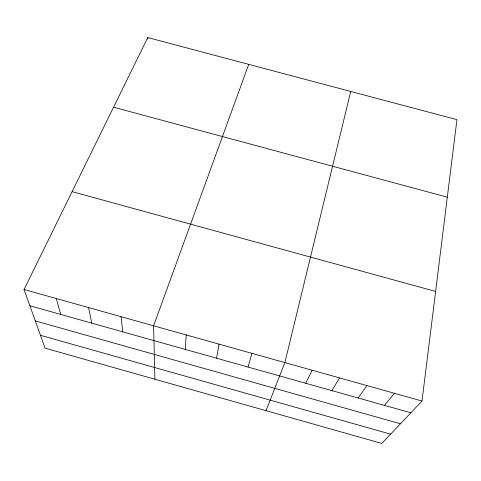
<?xml version="1.0" encoding="UTF-8"?>
<svg xmlns="http://www.w3.org/2000/svg" width="481" height="481" viewBox="0 0 481 481"><rect width="100%" height="100%" fill="white"/><g stroke="black" fill="none" stroke-linecap="round" stroke-linejoin="round"><path stroke-width="0.72" d="M185.233 349.404L186.249 334.95M422.005 401.022L456.95 119.667L147.763 37.56L24.05 289.496L45.07 348.154L381.812 443.44L422.005 401.022L24.05 289.496M216.6 358.219L219.017 344.131M350.733 91.462L284.878 362.59L266.017 410.672M248.076 367.057L251.894 353.349M248.719 64.37L153.595 325.799L154.918 379.238M305.748 383.267L312.151 370.232M331.914 390.62L339.502 377.898M358.153 397.991L366.925 385.582M384.463 405.387L394.426 393.29M113.564 107.197L447.324 197.18M72.102 191.642L435.612 291.432M29.876 305.748L410.84 412.8M35.305 320.905L400.451 423.767M40.458 335.281L390.614 434.151M56.277 298.527L60.75 314.424M88.606 307.587L91.721 323.124M121.044 316.678L122.793 331.854M147.763 37.56L147.793 39.063"/></g></svg>
